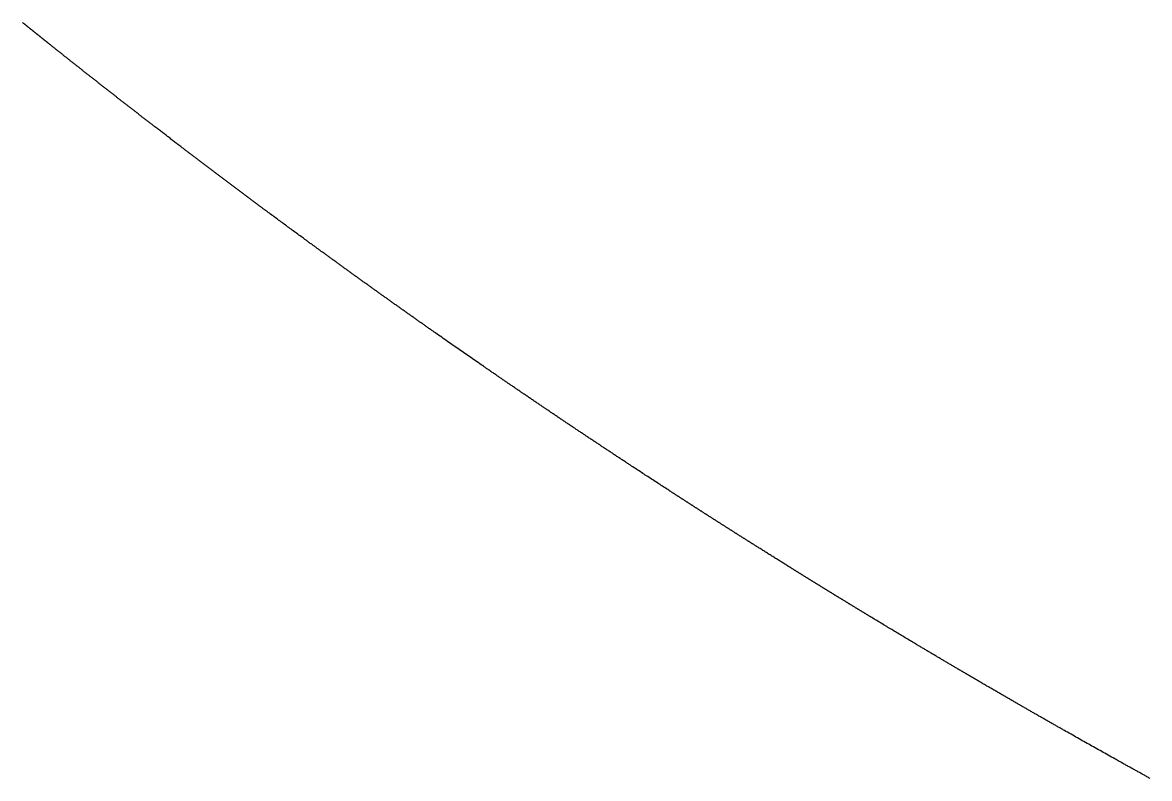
# Model space of a CAD drawing. Header units: millimetres. Extents: x 0 to 2438, y 0 to 1219.
# Drawn here: x 770.296 to 774.539, y 79.388 to 82.234 of the extents above; entities that cross this region are included whole.
import ezdxf

# ---------------------------------------------------------------- set-up
doc = ezdxf.new("R2010")
doc.units = ezdxf.units.MM
doc.layers.add('CUT', color=7, linetype='Continuous')

msp = doc.modelspace()

# ---------------------------------------------------------------- linework, layer by layer
at = {"layer": 'CUT'}
msp.add_lwpolyline([(774.5411, 79.3876), (774.5381, 79.3893), (774.535, 79.391), (774.532, 79.3926), (774.5289, 79.3943), (774.5259, 79.396), (774.5228, 79.3977), (774.5198, 79.3994), (774.5168, 79.4011), (774.5137, 79.4027), (774.5107, 79.4044), (774.5076, 79.4061), (774.5046, 79.4078), (774.5015, 79.4095), (774.4985, 79.4112), (774.4954, 79.4128), (774.4924, 79.4145), (774.4893, 79.4162), (774.4863, 79.4179), (774.4832, 79.4196), (774.4802, 79.4213), (774.4772, 79.423), (774.4741, 79.4246), (774.4711, 79.4263), (774.468, 79.428), (774.465, 79.4297), (774.462, 79.4314), (774.4589, 79.4331), (774.4559, 79.4348), (774.4528, 79.4365), (774.4498, 79.4382), (774.4468, 79.4398), (774.4438, 79.4415), (774.4407, 79.4432), (774.4376, 79.4449), (774.4344, 79.4467), (774.4313, 79.4485), (774.4283, 79.4501), (774.4255, 79.4517), (774.4229, 79.4531), (774.4203, 79.4545), (774.4173, 79.4563), (774.4133, 79.4585), (774.4082, 79.4613), (774.4021, 79.4647), (774.3956, 79.4684), (774.389, 79.472), (774.3827, 79.4756), (774.3766, 79.479), (774.3707, 79.4823), (774.3647, 79.4856), (774.3587, 79.489), (774.3527, 79.4924), (774.3466, 79.4958), (774.3405, 79.4992), (774.3344, 79.5026), (774.3283, 79.5061), (774.3222, 79.5095), (774.3162, 79.5129), (774.3101, 79.5163), (774.3041, 79.5197), (774.298, 79.5231), (774.292, 79.5265), (774.2859, 79.5299), (774.2798, 79.5334), (774.2737, 79.5368), (774.2677, 79.5402), (774.2618, 79.5435), (774.2559, 79.5469), (774.2498, 79.5503), (774.2435, 79.5539), (774.2369, 79.5576), (774.2304, 79.5613), (774.2244, 79.5647), (774.2193, 79.5676), (774.2153, 79.5699), (774.2123, 79.5716), (774.2097, 79.573), (774.2072, 79.5745), (774.2044, 79.5761), (774.2014, 79.5778), (774.1983, 79.5796), (774.1951, 79.5813), (774.192, 79.5831), (774.189, 79.5848), (774.186, 79.5865), (774.183, 79.5882), (774.18, 79.5899), (774.177, 79.5917), (774.174, 79.5934), (774.1709, 79.5951), (774.1679, 79.5968), (774.1649, 79.5986), (774.1619, 79.6003), (774.1589, 79.602), (774.1558, 79.6037), (774.1528, 79.6054), (774.1498, 79.6072), (774.1468, 79.6089), (774.1438, 79.6106), (774.1407, 79.6123), (774.1377, 79.6141), (774.1347, 79.6158), (774.1317, 79.6175), (774.1287, 79.6192), (774.1257, 79.621), (774.1226, 79.6227), (774.1196, 79.6244), (774.1166, 79.6262), (774.1136, 79.6279), (774.1106, 79.6296), (774.1076, 79.6313), (774.1045, 79.6331), (774.1015, 79.6348), (774.0985, 79.6365), (774.0955, 79.6383), (774.0925, 79.64), (774.0895, 79.6417), (774.0864, 79.6435), (774.0834, 79.6452), (774.0804, 79.6469), (774.0774, 79.6487), (774.0744, 79.6504), (774.0714, 79.6521), (774.0684, 79.6539), (774.0653, 79.6556), (774.0623, 79.6573), (774.0593, 79.6591), (774.0563, 79.6608), (774.0533, 79.6625), (774.0503, 79.6643), (774.0473, 79.666), (774.0443, 79.6677), (774.0412, 79.6695), (774.0382, 79.6712), (774.0352, 79.6729), (774.0322, 79.6747), (774.0292, 79.6764), (774.0262, 79.6782), (774.0232, 79.6799), (774.0202, 79.6816), (774.0172, 79.6834), (774.0141, 79.6851), (774.0111, 79.6869), (774.0081, 79.6886), (774.0051, 79.6903), (774.0021, 79.6921), (773.9991, 79.6938), (773.9961, 79.6956), (773.9931, 79.6973), (773.9901, 79.699), (773.9871, 79.7008), (773.9841, 79.7025), (773.981, 79.7043), (773.978, 79.706), (773.975, 79.7078), (773.972, 79.7095), (773.969, 79.7113), (773.966, 79.713), (773.963, 79.7148), (773.96, 79.7165), (773.957, 79.7182), (773.954, 79.72), (773.951, 79.7217), (773.948, 79.7235), (773.945, 79.7252), (773.942, 79.727), (773.939, 79.7287), (773.936, 79.7305), (773.933, 79.7322), (773.9299, 79.734), (773.9269, 79.7357), (773.9239, 79.7375), (773.9209, 79.7392), (773.9179, 79.741), (773.9149, 79.7427), (773.9119, 79.7445), (773.9089, 79.7462), (773.9059, 79.748), (773.9029, 79.7497), (773.8999, 79.7515), (773.8969, 79.7533), (773.8939, 79.755), (773.8909, 79.7568), (773.8879, 79.7585), (773.8849, 79.7603), (773.8819, 79.762), (773.8789, 79.7638), (773.8759, 79.7655), (773.8729, 79.7673), (773.8699, 79.7691), (773.8669, 79.7708), (773.8639, 79.7726), (773.8609, 79.7743), (773.8579, 79.7761), (773.8549, 79.7778), (773.8519, 79.7796), (773.8489, 79.7814), (773.8459, 79.7831), (773.8429, 79.7849), (773.8399, 79.7866), (773.8369, 79.7884), (773.8339, 79.7902), (773.8309, 79.7919), (773.8279, 79.7937), (773.8249, 79.7954), (773.8219, 79.7972), (773.8189, 79.799), (773.8159, 79.8007), (773.8129, 79.8025), (773.8099, 79.8043), (773.807, 79.806), (773.804, 79.8078), (773.801, 79.8096), (773.798, 79.8113), (773.795, 79.8131), (773.792, 79.8149), (773.789, 79.8166), (773.786, 79.8184), (773.783, 79.8202), (773.78, 79.8219), (773.777, 79.8237), (773.774, 79.8255), (773.771, 79.8272), (773.768, 79.829), (773.765, 79.8308), (773.762, 79.8325), (773.759, 79.8343), (773.7561, 79.8361), (773.7531, 79.8378), (773.7501, 79.8396), (773.7471, 79.8414), (773.7441, 79.8432), (773.7411, 79.8449), (773.7381, 79.8467), (773.7351, 79.8485), (773.7321, 79.8502), (773.7291, 79.852), (773.7261, 79.8538), (773.7232, 79.8556), (773.7202, 79.8573), (773.7172, 79.8591), (773.7142, 79.8609), (773.7112, 79.8627), (773.7082, 79.8644), (773.7052, 79.8662), (773.7022, 79.868), (773.6992, 79.8698), (773.6963, 79.8716), (773.6933, 79.8733), (773.6903, 79.8751), (773.6873, 79.8769), (773.6843, 79.8787), (773.6813, 79.8805), (773.6783, 79.8822), (773.6754, 79.884), (773.6724, 79.8858), (773.6694, 79.8875), (773.6664, 79.8893), (773.6633, 79.8912), (773.6603, 79.893), (773.6573, 79.8948), (773.6544, 79.8965), (773.6517, 79.8981), (773.649, 79.8997), (773.646, 79.9015), (773.6425, 79.9036), (773.6384, 79.9061), (773.6337, 79.9089), (773.6288, 79.9118), (773.6239, 79.9147), (773.6191, 79.9176), (773.6144, 79.9204), (773.6099, 79.9231), (773.6053, 79.9259), (773.6007, 79.9287), (773.596, 79.9314), (773.5914, 79.9342), (773.5867, 79.9371), (773.582, 79.9399), (773.5774, 79.9426), (773.5727, 79.9454), (773.5681, 79.9482), (773.5635, 79.951), (773.5588, 79.9538), (773.5542, 79.9566), (773.5495, 79.9594), (773.5448, 79.9622), (773.5402, 79.9651), (773.5355, 79.9679), (773.5309, 79.9706), (773.5264, 79.9733), (773.5219, 79.9761), (773.5173, 79.9789), (773.5124, 79.9818), (773.5072, 79.985), (773.5022, 79.988), (773.4976, 79.9908), (773.4938, 79.9931), (773.4913, 79.9946), (773.4896, 79.9957), (773.4883, 79.9964), (773.4872, 79.9971), (773.4858, 79.998), (773.4841, 79.999), (773.4823, 80.0001), (773.4805, 80.0011), (773.4788, 80.0022), (773.4771, 80.0032), (773.4755, 80.0042), (773.4739, 80.0052), (773.4722, 80.0062), (773.4706, 80.0072), (773.4689, 80.0082), (773.4672, 80.0092), (773.4655, 80.0102), (773.4639, 80.0112), (773.4622, 80.0122), (773.4606, 80.0133), (773.4589, 80.0143), (773.4572, 80.0153), (773.4556, 80.0163), (773.4539, 80.0173), (773.4522, 80.0183), (773.4506, 80.0193), (773.4489, 80.0203), (773.4473, 80.0213), (773.4456, 80.0224), (773.4439, 80.0234), (773.4423, 80.0244), (773.4406, 80.0254), (773.4389, 80.0264), (773.4373, 80.0274), (773.4356, 80.0284), (773.434, 80.0294), (773.4323, 80.0305), (773.4306, 80.0315), (773.429, 80.0325), (773.4273, 80.0335), (773.4256, 80.0345), (773.424, 80.0355), (773.4223, 80.0365), (773.4207, 80.0375), (773.419, 80.0386), (773.4173, 80.0396), (773.4157, 80.0406), (773.414, 80.0416), (773.4124, 80.0426), (773.4107, 80.0436), (773.409, 80.0446), (773.4074, 80.0456), (773.4057, 80.0467), (773.4041, 80.0477), (773.4024, 80.0487), (773.4007, 80.0497), (773.3991, 80.0507), (773.3974, 80.0517), (773.3958, 80.0527), (773.3941, 80.0538), (773.3924, 80.0548), (773.3908, 80.0558), (773.3891, 80.0568), (773.3874, 80.0578), (773.3858, 80.0588), (773.3841, 80.0599), (773.3825, 80.0609), (773.3808, 80.0619), (773.3792, 80.0629), (773.3775, 80.0639), (773.3758, 80.0649), (773.3742, 80.0659), (773.3725, 80.067), (773.3709, 80.068), (773.3692, 80.069), (773.3675, 80.07), (773.3659, 80.071), (773.3642, 80.072), (773.3626, 80.0731), (773.3609, 80.0741), (773.3592, 80.0751), (773.3576, 80.0761), (773.3559, 80.0771), (773.3543, 80.0781), (773.3526, 80.0792), (773.3509, 80.0802), (773.3493, 80.0812), (773.3476, 80.0822), (773.346, 80.0832), (773.3443, 80.0843), (773.3427, 80.0853), (773.341, 80.0863), (773.3393, 80.0873), (773.3377, 80.0883), (773.336, 80.0893), (773.3344, 80.0904), (773.3327, 80.0914), (773.331, 80.0924), (773.3294, 80.0934), (773.3277, 80.0944), (773.3261, 80.0955), (773.3244, 80.0965), (773.3228, 80.0975), (773.3211, 80.0985), (773.3194, 80.0995), (773.3178, 80.1006), (773.3161, 80.1016), (773.3145, 80.1026), (773.3128, 80.1036), (773.3111, 80.1046), (773.3095, 80.1057), (773.3078, 80.1067), (773.3062, 80.1077), (773.3045, 80.1087), (773.3029, 80.1097), (773.3012, 80.1108), (773.2996, 80.1118), (773.2979, 80.1128), (773.2963, 80.1138), (773.2946, 80.1148), (773.2929, 80.1159), (773.2913, 80.1169), (773.2896, 80.1179), (773.288, 80.1189), (773.2863, 80.12), (773.2847, 80.121), (773.283, 80.122), (773.2813, 80.123), (773.2797, 80.124), (773.278, 80.1251), (773.2764, 80.1261), (773.2747, 80.1271), (773.2731, 80.1281), (773.2714, 80.1292), (773.2698, 80.1302), (773.2681, 80.1312), (773.2664, 80.1322), (773.2648, 80.1332), (773.2631, 80.1343), (773.2615, 80.1353), (773.2598, 80.1363), (773.2582, 80.1373), (773.2565, 80.1384), (773.2549, 80.1394), (773.2532, 80.1404), (773.2516, 80.1414), (773.2499, 80.1425), (773.2482, 80.1435), (773.2466, 80.1445), (773.2449, 80.1455), (773.2433, 80.1466), (773.2416, 80.1476), (773.24, 80.1486), (773.2383, 80.1496), (773.2367, 80.1507), (773.235, 80.1517), (773.2334, 80.1527), (773.2317, 80.1537), (773.2301, 80.1548), (773.2284, 80.1558), (773.2267, 80.1568), (773.2251, 80.1578), (773.2234, 80.1589), (773.2218, 80.1599), (773.2201, 80.1609), (773.2185, 80.1619), (773.2168, 80.163), (773.2152, 80.164), (773.2135, 80.165), (773.2119, 80.166), (773.2102, 80.1671), (773.2086, 80.1681), (773.2069, 80.1691), (773.2053, 80.1702), (773.2036, 80.1712), (773.202, 80.1722), (773.2003, 80.1732), (773.1986, 80.1743), (773.197, 80.1753), (773.1953, 80.1763), (773.1937, 80.1773), (773.1921, 80.1783), (773.1904, 80.1794), (773.1887, 80.1804), (773.187, 80.1815), (773.1853, 80.1826), (773.1836, 80.1836), (773.1821, 80.1845), (773.1808, 80.1854), (773.1794, 80.1863), (773.1777, 80.1873), (773.1755, 80.1887), (773.1726, 80.1905), (773.1692, 80.1926), (773.1656, 80.1949), (773.1618, 80.1972), (773.1583, 80.1994), (773.1549, 80.2016), (773.1515, 80.2036), (773.1482, 80.2057), (773.1448, 80.2078), (773.1414, 80.21), (773.1379, 80.2121), (773.1345, 80.2143), (773.1311, 80.2164), (773.1277, 80.2186), (773.1242, 80.2207), (773.1208, 80.2228), (773.1174, 80.225), (773.114, 80.2271), (773.1106, 80.2292), (773.1072, 80.2314), (773.1037, 80.2335), (773.1003, 80.2357), (773.0969, 80.2378), (773.0935, 80.24), (773.0902, 80.242), (773.0868, 80.2441), (773.0834, 80.2463), (773.0799, 80.2485), (773.0762, 80.2508), (773.0725, 80.2531), (773.0691, 80.2553), (773.0662, 80.2571), (773.064, 80.2585), (773.0622, 80.2597), (773.0607, 80.2606), (773.0592, 80.2615), (773.0575, 80.2626), (773.0558, 80.2637), (773.054, 80.2648), (773.0521, 80.266), (773.0503, 80.2671), (773.0486, 80.2682), (773.0468, 80.2693), (773.0451, 80.2704), (773.0433, 80.2715), (773.0415, 80.2727), (773.0398, 80.2738), (773.038, 80.2749), (773.0362, 80.276), (773.0345, 80.2771), (773.0327, 80.2782), (773.031, 80.2793), (773.0292, 80.2804), (773.0274, 80.2816), (773.0257, 80.2827), (773.0239, 80.2838), (773.0222, 80.2849), (773.0204, 80.286), (773.0186, 80.2871), (773.0169, 80.2882), (773.0151, 80.2894), (773.0133, 80.2905), (773.0116, 80.2916), (773.0098, 80.2927), (773.0081, 80.2938), (773.0063, 80.2949), (773.0045, 80.296), (773.0028, 80.2972), (773.001, 80.2983), (772.9993, 80.2994), (772.9975, 80.3005), (772.9957, 80.3016), (772.994, 80.3027), (772.9922, 80.3038), (772.9904, 80.305), (772.9887, 80.3061), (772.9869, 80.3072), (772.9852, 80.3083), (772.9834, 80.3094), (772.9816, 80.3105), (772.9799, 80.3117), (772.9781, 80.3128), (772.9764, 80.3139), (772.9746, 80.315), (772.9728, 80.3161), (772.9711, 80.3172), (772.9693, 80.3184), (772.9676, 80.3195), (772.9658, 80.3206), (772.964, 80.3217), (772.9623, 80.3228), (772.9605, 80.3239), (772.9588, 80.3251), (772.957, 80.3262), (772.9553, 80.3273), (772.9535, 80.3284), (772.9517, 80.3295), (772.95, 80.3306), (772.9482, 80.3318), (772.9465, 80.3329), (772.9447, 80.334), (772.9429, 80.3351), (772.9412, 80.3362), (772.9394, 80.3374), (772.9377, 80.3385), (772.9359, 80.3396), (772.9342, 80.3407), (772.9324, 80.3418), (772.9306, 80.343), (772.9289, 80.3441), (772.9271, 80.3452), (772.9254, 80.3463), (772.9236, 80.3474), (772.9218, 80.3486), (772.9201, 80.3497), (772.9183, 80.3508), (772.9166, 80.3519), (772.9148, 80.353), (772.913, 80.3542), (772.9113, 80.3553), (772.9095, 80.3564), (772.9078, 80.3575), (772.906, 80.3586), (772.9043, 80.3598), (772.9025, 80.3609), (772.9008, 80.362), (772.899, 80.3631), (772.8972, 80.3642), (772.8955, 80.3654), (772.8937, 80.3665), (772.892, 80.3676), (772.8902, 80.3687), (772.8885, 80.3699), (772.8867, 80.371), (772.885, 80.3721), (772.8832, 80.3732), (772.8814, 80.3744), (772.8797, 80.3755), (772.8779, 80.3766), (772.8762, 80.3777), (772.8744, 80.3788), (772.8727, 80.38), (772.8709, 80.3811), (772.8691, 80.3822), (772.8674, 80.3833), (772.8656, 80.3845), (772.8639, 80.3856), (772.8621, 80.3867), (772.8604, 80.3878), (772.8586, 80.389), (772.8569, 80.3901), (772.8551, 80.3912), (772.8534, 80.3923), (772.8516, 80.3935), (772.8499, 80.3946), (772.8481, 80.3957), (772.8463, 80.3968), (772.8446, 80.398), (772.8428, 80.3991), (772.8411, 80.4002), (772.8393, 80.4013), (772.8376, 80.4025), (772.8358, 80.4036), (772.8341, 80.4047), (772.8323, 80.4059), (772.8306, 80.407), (772.8288, 80.4081), (772.8271, 80.4092), (772.8253, 80.4104), (772.8236, 80.4115), (772.8218, 80.4126), (772.82, 80.4137), (772.8183, 80.4149), (772.8165, 80.416), (772.8148, 80.4171), (772.813, 80.4183), (772.8113, 80.4194), (772.8095, 80.4205), (772.8078, 80.4216), (772.806, 80.4228), (772.8043, 80.4239), (772.8025, 80.425), (772.8008, 80.4261), (772.799, 80.4273), (772.7973, 80.4284), (772.7955, 80.4295), (772.7938, 80.4307), (772.792, 80.4318), (772.7903, 80.4329), (772.7885, 80.4341), (772.7868, 80.4352), (772.785, 80.4363), (772.7833, 80.4374), (772.7815, 80.4386), (772.7798, 80.4397), (772.778, 80.4408), (772.7763, 80.442), (772.7745, 80.4431), (772.7727, 80.4442), (772.771, 80.4454), (772.7692, 80.4465), (772.7675, 80.4476), (772.7657, 80.4488), (772.764, 80.4499), (772.7622, 80.451), (772.7605, 80.4521), (772.7588, 80.4533), (772.757, 80.4544), (772.7552, 80.4555), (772.7535, 80.4567), (772.7517, 80.4578), (772.75, 80.4589), (772.7483, 80.46), (772.7466, 80.4612), (772.7448, 80.4623), (772.743, 80.4635), (772.7411, 80.4647), (772.7393, 80.4659), (772.7375, 80.467), (772.736, 80.468), (772.7347, 80.4688), (772.7334, 80.4697), (772.7316, 80.4708), (772.729, 80.4725), (772.7252, 80.475), (772.7206, 80.478), (772.7155, 80.4813), (772.7104, 80.4846), (772.7055, 80.4878), (772.7008, 80.4909), (772.6963, 80.4938), (772.6917, 80.4968), (772.6871, 80.4997), (772.6825, 80.5028), (772.6778, 80.5058), (772.6731, 80.5089), (772.6684, 80.5119), (772.6638, 80.515), (772.6591, 80.518), (772.6545, 80.521), (772.6499, 80.5241), (772.6452, 80.5271), (772.6406, 80.5301), (772.6359, 80.5332), (772.6312, 80.5362), (772.6266, 80.5393), (772.6219, 80.5423), (772.6173, 80.5453), (772.6127, 80.5483), (772.6081, 80.5513), (772.6035, 80.5544), (772.5987, 80.5575), (772.5938, 80.5608), (772.5889, 80.564), (772.5842, 80.567), (772.5801, 80.5697), (772.5767, 80.572), (772.5738, 80.5739), (772.5711, 80.5756), (772.5685, 80.5774), (772.5658, 80.5792), (772.5629, 80.5811), (772.5599, 80.583), (772.5569, 80.585), (772.554, 80.5869), (772.5511, 80.5888), (772.5482, 80.5907), (772.5453, 80.5926), (772.5424, 80.5945), (772.5395, 80.5965), (772.5366, 80.5984), (772.5337, 80.6003), (772.5308, 80.6022), (772.5279, 80.6041), (772.525, 80.606), (772.5221, 80.6079), (772.5193, 80.6098), (772.5164, 80.6118), (772.5135, 80.6137), (772.5106, 80.6156), (772.5077, 80.6175), (772.5048, 80.6194), (772.5019, 80.6213), (772.499, 80.6233), (772.4961, 80.6252), (772.4932, 80.6271), (772.4903, 80.629), (772.4874, 80.6309), (772.4845, 80.6328), (772.4816, 80.6348), (772.4787, 80.6367), (772.4758, 80.6386), (772.4729, 80.6405), (772.47, 80.6424), (772.4671, 80.6444), (772.4642, 80.6463), (772.4614, 80.6482), (772.4585, 80.6501), (772.4556, 80.652), (772.4527, 80.654), (772.4498, 80.6559), (772.4469, 80.6578), (772.444, 80.6597), (772.4411, 80.6616), (772.4382, 80.6636), (772.4353, 80.6655), (772.4325, 80.6674), (772.4296, 80.6693), (772.4267, 80.6713), (772.4238, 80.6732), (772.4209, 80.6751), (772.418, 80.677), (772.4151, 80.679), (772.4122, 80.6809), (772.4093, 80.6828), (772.4065, 80.6848), (772.4036, 80.6867), (772.4007, 80.6886), (772.3978, 80.6905), (772.3949, 80.6925), (772.392, 80.6944), (772.3891, 80.6963), (772.3862, 80.6983), (772.3834, 80.7002), (772.3805, 80.7021), (772.3776, 80.704), (772.3747, 80.706), (772.3718, 80.7079), (772.3689, 80.7098), (772.3661, 80.7118), (772.3632, 80.7137), (772.3603, 80.7156), (772.3574, 80.7176), (772.3545, 80.7195), (772.3516, 80.7214), (772.3487, 80.7234), (772.3459, 80.7253), (772.343, 80.7272), (772.3401, 80.7292), (772.3372, 80.7311), (772.3343, 80.733), (772.3315, 80.735), (772.3286, 80.7369), (772.3257, 80.7389), (772.3228, 80.7408), (772.3199, 80.7427), (772.317, 80.7447), (772.3142, 80.7466), (772.3113, 80.7485), (772.3084, 80.7505), (772.3055, 80.7524), (772.3026, 80.7544), (772.2998, 80.7563), (772.2969, 80.7582), (772.294, 80.7602), (772.2911, 80.7621), (772.2883, 80.7641), (772.2854, 80.766), (772.2825, 80.7679), (772.2796, 80.7699), (772.2767, 80.7718), (772.2739, 80.7738), (772.271, 80.7757), (772.2681, 80.7777), (772.2652, 80.7796), (772.2624, 80.7815), (772.2595, 80.7835), (772.2566, 80.7854), (772.2537, 80.7874), (772.2509, 80.7893), (772.248, 80.7913), (772.2451, 80.7932), (772.2422, 80.7952), (772.2394, 80.7971), (772.2365, 80.7991), (772.2336, 80.801), (772.2307, 80.803), (772.2279, 80.8049), (772.225, 80.8069), (772.2221, 80.8088), (772.2192, 80.8108), (772.2164, 80.8127), (772.2135, 80.8147), (772.2106, 80.8166), (772.2078, 80.8186), (772.2049, 80.8205), (772.202, 80.8225), (772.1991, 80.8244), (772.1963, 80.8264), (772.1934, 80.8283), (772.1905, 80.8303), (772.1877, 80.8322), (772.1848, 80.8342), (772.1819, 80.8361), (772.179, 80.8381), (772.1762, 80.84), (772.1733, 80.842), (772.1704, 80.8439), (772.1676, 80.8459), (772.1647, 80.8479), (772.1618, 80.8498), (772.159, 80.8518), (772.1561, 80.8537), (772.1532, 80.8557), (772.1504, 80.8576), (772.1475, 80.8596), (772.1446, 80.8616), (772.1418, 80.8635), (772.1389, 80.8655), (772.136, 80.8674), (772.1332, 80.8694), (772.1303, 80.8714), (772.1274, 80.8733), (772.1246, 80.8753), (772.1217, 80.8772), (772.1188, 80.8792), (772.116, 80.8812), (772.1131, 80.8831), (772.1102, 80.8851), (772.1074, 80.887), (772.1045, 80.889), (772.1017, 80.891), (772.0988, 80.8929), (772.0959, 80.8949), (772.0931, 80.8969), (772.0902, 80.8988), (772.0873, 80.9008), (772.0845, 80.9028), (772.0816, 80.9047), (772.0788, 80.9067), (772.0759, 80.9087), (772.073, 80.9106), (772.0702, 80.9126), (772.0673, 80.9146), (772.0644, 80.9165), (772.0616, 80.9185), (772.0588, 80.9204), (772.0559, 80.9224), (772.0531, 80.9244), (772.0502, 80.9264), (772.0472, 80.9284), (772.0442, 80.9305), (772.0414, 80.9324), (772.0387, 80.9342), (772.0363, 80.9359), (772.0338, 80.9376), (772.031, 80.9396), (772.0273, 80.9421), (772.0226, 80.9454), (772.0171, 80.9491), (772.0113, 80.9532), (772.0053, 80.9573), (771.9996, 80.9612), (771.9941, 80.965), (771.9888, 80.9688), (771.9834, 80.9725), (771.978, 80.9762), (771.9725, 80.98), (771.967, 80.9838), (771.9615, 80.9877), (771.956, 80.9915), (771.9505, 80.9953), (771.9451, 80.9991), (771.9396, 81.0029), (771.9341, 81.0067), (771.9287, 81.0105), (771.9232, 81.0143), (771.9177, 81.0181), (771.9122, 81.022), (771.9067, 81.0258), (771.9013, 81.0296), (771.8958, 81.0334), (771.8905, 81.0371), (771.8852, 81.0409), (771.8797, 81.0447), (771.874, 81.0487), (771.868, 81.0528), (771.8622, 81.0569), (771.8567, 81.0607), (771.8521, 81.064), (771.8487, 81.0664), (771.846, 81.0683), (771.8438, 81.0698), (771.8417, 81.0713), (771.8393, 81.073), (771.8367, 81.0748), (771.834, 81.0767), (771.8312, 81.0786), (771.8285, 81.0805), (771.8259, 81.0824), (771.8233, 81.0842), (771.8208, 81.086), (771.8182, 81.0878), (771.8156, 81.0897), (771.8129, 81.0915), (771.8103, 81.0933), (771.8077, 81.0952), (771.8051, 81.097), (771.8025, 81.0989), (771.7998, 81.1007), (771.7972, 81.1025), (771.7946, 81.1044), (771.792, 81.1062), (771.7894, 81.1081), (771.7868, 81.1099), (771.7842, 81.1117), (771.7816, 81.1136), (771.779, 81.1154), (771.7764, 81.1173), (771.7737, 81.1191), (771.7711, 81.121), (771.7685, 81.1228), (771.7659, 81.1246), (771.7633, 81.1265), (771.7607, 81.1283), (771.7581, 81.1302), (771.7555, 81.132), (771.7529, 81.1339), (771.7503, 81.1357), (771.7476, 81.1376), (771.745, 81.1394), (771.7424, 81.1412), (771.7398, 81.1431), (771.7372, 81.1449), (771.7346, 81.1468), (771.732, 81.1486), (771.7294, 81.1505), (771.7268, 81.1523), (771.7242, 81.1542), (771.7216, 81.156), (771.719, 81.1579), (771.7164, 81.1597), (771.7138, 81.1616), (771.7111, 81.1634), (771.7085, 81.1653), (771.7059, 81.1671), (771.7033, 81.169), (771.7007, 81.1708), (771.6981, 81.1727), (771.6955, 81.1745), (771.6929, 81.1764), (771.6903, 81.1782), (771.6877, 81.1801), (771.6851, 81.1819), (771.6825, 81.1838), (771.6799, 81.1856), (771.6773, 81.1875), (771.6747, 81.1893), (771.6721, 81.1912), (771.6695, 81.193), (771.6669, 81.1949), (771.6643, 81.1968), (771.6617, 81.1986), (771.6591, 81.2005), (771.6565, 81.2023), (771.6539, 81.2042), (771.6513, 81.206), (771.6487, 81.2079), (771.6461, 81.2097), (771.6435, 81.2116), (771.6409, 81.2135), (771.6383, 81.2153), (771.6357, 81.2172), (771.6331, 81.219), (771.6305, 81.2209), (771.6279, 81.2227), (771.6253, 81.2246), (771.6227, 81.2265), (771.6201, 81.2283), (771.6175, 81.2302), (771.6149, 81.232), (771.6123, 81.2339), (771.6097, 81.2358), (771.6071, 81.2376), (771.6045, 81.2395), (771.6019, 81.2413), (771.5993, 81.2432), (771.5967, 81.2451), (771.5941, 81.2469), (771.5915, 81.2488), (771.5889, 81.2507), (771.5863, 81.2525), (771.5837, 81.2544), (771.5811, 81.2562), (771.5785, 81.2581), (771.5759, 81.26), (771.5733, 81.2618), (771.5707, 81.2637), (771.5681, 81.2656), (771.5656, 81.2674), (771.563, 81.2693), (771.5604, 81.2712), (771.5578, 81.273), (771.5552, 81.2749), (771.5526, 81.2768), (771.55, 81.2786), (771.5474, 81.2805), (771.5448, 81.2824), (771.5422, 81.2842), (771.5396, 81.2861), (771.537, 81.288), (771.5344, 81.2898), (771.5318, 81.2917), (771.5292, 81.2936), (771.5267, 81.2954), (771.5241, 81.2973), (771.5215, 81.2992), (771.5189, 81.3011), (771.5163, 81.3029), (771.5137, 81.3048), (771.5111, 81.3067), (771.5085, 81.3085), (771.5059, 81.3104), (771.5033, 81.3123), (771.5008, 81.3142), (771.4982, 81.316), (771.4956, 81.3179), (771.493, 81.3198), (771.4904, 81.3217), (771.4878, 81.3235), (771.4852, 81.3254), (771.4826, 81.3273), (771.48, 81.3291), (771.4775, 81.331), (771.4749, 81.3329), (771.4723, 81.3348), (771.4697, 81.3366), (771.4671, 81.3385), (771.4645, 81.3404), (771.4619, 81.3423), (771.4594, 81.3442), (771.4568, 81.346), (771.4542, 81.3479), (771.4516, 81.3498), (771.449, 81.3517), (771.4464, 81.3535), (771.4438, 81.3554), (771.4413, 81.3573), (771.4387, 81.3592), (771.4361, 81.3611), (771.4335, 81.3629), (771.4309, 81.3648), (771.4283, 81.3667), (771.4257, 81.3686), (771.4232, 81.3705), (771.4206, 81.3723), (771.418, 81.3742), (771.4154, 81.3761), (771.4128, 81.378), (771.4103, 81.3799), (771.4077, 81.3818), (771.4051, 81.3836), (771.4025, 81.3855), (771.3999, 81.3874), (771.3974, 81.3893), (771.3948, 81.3912), (771.3922, 81.3931), (771.3896, 81.3949), (771.387, 81.3968), (771.3844, 81.3987), (771.3819, 81.4006), (771.3793, 81.4024), (771.3767, 81.4043), (771.3741, 81.4062), (771.3715, 81.4082), (771.3688, 81.4101), (771.3663, 81.412), (771.3638, 81.4138), (771.3615, 81.4155), (771.3592, 81.4172), (771.3566, 81.4191), (771.3535, 81.4213), (771.3498, 81.4241), (771.3455, 81.4272), (771.341, 81.4305), (771.3365, 81.4338), (771.3321, 81.4371), (771.3278, 81.4402), (771.3236, 81.4433), (771.3194, 81.4463), (771.3152, 81.4494), (771.311, 81.4526), (771.3067, 81.4557), (771.3024, 81.4589), (771.2982, 81.462), (771.2939, 81.4651), (771.2897, 81.4683), (771.2854, 81.4714), (771.2812, 81.4745), (771.2769, 81.4776), (771.2727, 81.4808), (771.2684, 81.4839), (771.2641, 81.4871), (771.2599, 81.4902), (771.2556, 81.4934), (771.2514, 81.4965), (771.2473, 81.4995), (771.2431, 81.5026), (771.2389, 81.5057), (771.2344, 81.509), (771.2298, 81.5125), (771.2251, 81.5159), (771.2209, 81.519), (771.2175, 81.5216), (771.215, 81.5234), (771.2133, 81.5247), (771.212, 81.5257), (771.2108, 81.5266), (771.2093, 81.5277), (771.2076, 81.5289), (771.2059, 81.5302), (771.2041, 81.5315), (771.2023, 81.5328), (771.2007, 81.5341), (771.199, 81.5353), (771.1974, 81.5365), (771.1957, 81.5378), (771.194, 81.539), (771.1924, 81.5402), (771.1907, 81.5415), (771.189, 81.5427), (771.1873, 81.544), (771.1856, 81.5452), (771.184, 81.5465), (771.1823, 81.5477), (771.1806, 81.549), (771.179, 81.5502), (771.1773, 81.5515), (771.1756, 81.5527), (771.1739, 81.5539), (771.1723, 81.5552), (771.1706, 81.5564), (771.1689, 81.5577), (771.1672, 81.5589), (771.1656, 81.5602), (771.1639, 81.5614), (771.1622, 81.5627), (771.1606, 81.5639), (771.1589, 81.5652), (771.1572, 81.5664), (771.1555, 81.5676), (771.1539, 81.5689), (771.1522, 81.5701), (771.1505, 81.5714), (771.1489, 81.5726), (771.1472, 81.5739), (771.1455, 81.5751), (771.1438, 81.5764), (771.1422, 81.5776), (771.1405, 81.5789), (771.1388, 81.5801), (771.1372, 81.5814), (771.1355, 81.5826), (771.1338, 81.5839), (771.1321, 81.5851), (771.1305, 81.5864), (771.1288, 81.5876), (771.1271, 81.5889), (771.1255, 81.5901), (771.1238, 81.5914), (771.1221, 81.5926), (771.1204, 81.5938), (771.1188, 81.5951), (771.1171, 81.5963), (771.1154, 81.5976), (771.1138, 81.5988), (771.1121, 81.6001), (771.1104, 81.6013), (771.1088, 81.6026), (771.1071, 81.6038), (771.1054, 81.6051), (771.1037, 81.6063), (771.1021, 81.6076), (771.1004, 81.6088), (771.0987, 81.6101), (771.0971, 81.6113), (771.0954, 81.6126), (771.0937, 81.6138), (771.0921, 81.6151), (771.0904, 81.6163), (771.0887, 81.6176), (771.0871, 81.6189), (771.0854, 81.6201), (771.0837, 81.6214), (771.082, 81.6226), (771.0804, 81.6239), (771.0787, 81.6251), (771.077, 81.6264), (771.0754, 81.6276), (771.0737, 81.6289), (771.072, 81.6301), (771.0704, 81.6314), (771.0687, 81.6326), (771.067, 81.6339), (771.0654, 81.6351), (771.0637, 81.6364), (771.062, 81.6376), (771.0604, 81.6389), (771.0587, 81.6401), (771.057, 81.6414), (771.0554, 81.6426), (771.0537, 81.6439), (771.052, 81.6452), (771.0504, 81.6464), (771.0487, 81.6477), (771.047, 81.6489), (771.0454, 81.6502), (771.0437, 81.6514), (771.042, 81.6527), (771.0404, 81.6539), (771.0387, 81.6552), (771.037, 81.6564), (771.0354, 81.6577), (771.0337, 81.659), (771.032, 81.6602), (771.0304, 81.6615), (771.0287, 81.6627), (771.027, 81.664), (771.0254, 81.6652), (771.0237, 81.6665), (771.022, 81.6677), (771.0204, 81.669), (771.0187, 81.6703), (771.0171, 81.6715), (771.0154, 81.6728), (771.0137, 81.674), (771.0121, 81.6753), (771.0104, 81.6765), (771.0087, 81.6778), (771.0071, 81.6791), (771.0054, 81.6803), (771.0037, 81.6816), (771.0021, 81.6828), (771.0004, 81.6841), (770.9987, 81.6853), (770.9971, 81.6866), (770.9954, 81.6879), (770.9938, 81.6891), (770.9921, 81.6904), (770.9904, 81.6916), (770.9888, 81.6929), (770.9871, 81.6941), (770.9854, 81.6954), (770.9838, 81.6967), (770.9821, 81.6979), (770.9805, 81.6992), (770.9788, 81.7004), (770.9771, 81.7017), (770.9755, 81.703), (770.9738, 81.7042), (770.9721, 81.7055), (770.9705, 81.7067), (770.9688, 81.708), (770.9672, 81.7093), (770.9655, 81.7105), (770.9638, 81.7118), (770.9622, 81.713), (770.9605, 81.7143), (770.9588, 81.7156), (770.9572, 81.7168), (770.9555, 81.7181), (770.9539, 81.7193), (770.9522, 81.7206), (770.9505, 81.7219), (770.9489, 81.7231), (770.9472, 81.7244), (770.9456, 81.7256), (770.9439, 81.7269), (770.9422, 81.7282), (770.9406, 81.7294), (770.9389, 81.7307), (770.9372, 81.732), (770.9356, 81.7332), (770.9339, 81.7345), (770.9323, 81.7357), (770.9306, 81.737), (770.9289, 81.7383), (770.9273, 81.7395), (770.9256, 81.7408), (770.924, 81.7421), (770.9223, 81.7433), (770.9206, 81.7446), (770.919, 81.7458), (770.9173, 81.7471), (770.9157, 81.7484), (770.914, 81.7496), (770.9124, 81.7509), (770.9107, 81.7522), (770.909, 81.7535), (770.9072, 81.7548), (770.9056, 81.7561), (770.9041, 81.7572), (770.9027, 81.7583), (770.9013, 81.7593), (770.8996, 81.7606), (770.8974, 81.7623), (770.8946, 81.7644), (770.8913, 81.7669), (770.8878, 81.7697), (770.8842, 81.7724), (770.8807, 81.775), (770.8774, 81.7776), (770.8741, 81.7801), (770.8709, 81.7825), (770.8676, 81.785), (770.8643, 81.7876), (770.861, 81.7901), (770.8576, 81.7927), (770.8543, 81.7952), (770.851, 81.7978), (770.8477, 81.8003), (770.8444, 81.8028), (770.8411, 81.8053), (770.8378, 81.8079), (770.8345, 81.8104), (770.8311, 81.813), (770.8278, 81.8155), (770.8245, 81.8181), (770.8212, 81.8206), (770.8179, 81.8231), (770.8147, 81.8256), (770.8114, 81.8281), (770.8081, 81.8307), (770.8047, 81.8333), (770.8011, 81.8361), (770.7975, 81.8388), (770.7942, 81.8413), (770.7914, 81.8435), (770.7893, 81.8451), (770.7876, 81.8464), (770.7862, 81.8475), (770.7848, 81.8486), (770.7833, 81.8497), (770.7817, 81.851), (770.78, 81.8523), (770.7782, 81.8537), (770.7765, 81.855), (770.7749, 81.8562), (770.7732, 81.8575), (770.7716, 81.8588), (770.77, 81.86), (770.7683, 81.8613), (770.7667, 81.8626), (770.765, 81.8639), (770.7634, 81.8651), (770.7617, 81.8664), (770.7601, 81.8677), (770.7584, 81.869), (770.7567, 81.8702), (770.7551, 81.8715), (770.7534, 81.8728), (770.7518, 81.8741), (770.7501, 81.8753), (770.7485, 81.8766), (770.7468, 81.8779), (770.7452, 81.8792), (770.7435, 81.8804), (770.7419, 81.8817), (770.7402, 81.883), (770.7386, 81.8843), (770.7369, 81.8855), (770.7353, 81.8868), (770.7336, 81.8881), (770.732, 81.8894), (770.7303, 81.8907), (770.7287, 81.8919), (770.727, 81.8932), (770.7254, 81.8945), (770.7237, 81.8958), (770.7221, 81.897), (770.7204, 81.8983), (770.7188, 81.8996), (770.7171, 81.9009), (770.7155, 81.9022), (770.7138, 81.9034), (770.7122, 81.9047), (770.7105, 81.906), (770.7089, 81.9073), (770.7072, 81.9085), (770.7056, 81.9098), (770.704, 81.9111), (770.7023, 81.9124), (770.7006, 81.9137), (770.699, 81.9149), (770.6974, 81.9162), (770.6957, 81.9175), (770.6941, 81.9188), (770.6924, 81.9201), (770.6908, 81.9213), (770.6891, 81.9226), (770.6875, 81.9239), (770.6858, 81.9252), (770.6842, 81.9265), (770.6825, 81.9277), (770.6809, 81.929), (770.6792, 81.9303), (770.6776, 81.9316), (770.6759, 81.9329), (770.6743, 81.9341), (770.6726, 81.9354), (770.671, 81.9367), (770.6694, 81.938), (770.6677, 81.9393), (770.6661, 81.9406), (770.6644, 81.9418), (770.6628, 81.9431), (770.6611, 81.9444), (770.6595, 81.9457), (770.6578, 81.947), (770.6562, 81.9482), (770.6545, 81.9495), (770.6529, 81.9508), (770.6512, 81.9521), (770.6496, 81.9534), (770.648, 81.9547), (770.6463, 81.9559), (770.6447, 81.9572), (770.643, 81.9585), (770.6414, 81.9598), (770.6397, 81.9611), (770.6381, 81.9624), (770.6364, 81.9636), (770.6348, 81.9649), (770.6331, 81.9662), (770.6315, 81.9675), (770.6299, 81.9688), (770.6282, 81.9701), (770.6266, 81.9714), (770.6249, 81.9726), (770.6233, 81.9739), (770.6216, 81.9752), (770.62, 81.9765), (770.6184, 81.9778), (770.6167, 81.9791), (770.6151, 81.9803), (770.6134, 81.9816), (770.6118, 81.9829), (770.6101, 81.9842), (770.6085, 81.9855), (770.6068, 81.9868), (770.6052, 81.9881), (770.6036, 81.9893), (770.6019, 81.9906), (770.6003, 81.9919), (770.5986, 81.9932), (770.597, 81.9945), (770.5953, 81.9958), (770.5937, 81.9971), (770.5921, 81.9984), (770.5904, 81.9996), (770.5888, 82.0009), (770.5871, 82.0022), (770.5855, 82.0035), (770.5839, 82.0048), (770.5822, 82.0061), (770.5806, 82.0074), (770.5789, 82.0087), (770.5773, 82.0099), (770.5756, 82.0112), (770.574, 82.0125), (770.5724, 82.0138), (770.5707, 82.0151), (770.5691, 82.0164), (770.5674, 82.0177), (770.5658, 82.019), (770.5642, 82.0202), (770.5625, 82.0215), (770.5609, 82.0228), (770.5592, 82.0241), (770.5576, 82.0254), (770.556, 82.0267), (770.5543, 82.028), (770.5527, 82.0293), (770.551, 82.0306), (770.5494, 82.0319), (770.5478, 82.0331), (770.5461, 82.0344), (770.5445, 82.0357), (770.5428, 82.037), (770.5412, 82.0383), (770.5396, 82.0396), (770.5379, 82.0409), (770.5363, 82.0422), (770.5346, 82.0435), (770.533, 82.0448), (770.5314, 82.0461), (770.5297, 82.0473), (770.5281, 82.0486), (770.5264, 82.0499), (770.5248, 82.0512), (770.5232, 82.0525), (770.5215, 82.0538), (770.5199, 82.0551), (770.5182, 82.0564), (770.5166, 82.0577), (770.515, 82.059), (770.5133, 82.0603), (770.5117, 82.0616), (770.5101, 82.0628), (770.5084, 82.0641), (770.5068, 82.0654), (770.5051, 82.0667), (770.5035, 82.068), (770.5019, 82.0693), (770.5002, 82.0706), (770.4986, 82.0719), (770.497, 82.0732), (770.4953, 82.0745), (770.4937, 82.0758), (770.4921, 82.0771), (770.4904, 82.0784), (770.4888, 82.0797), (770.4871, 82.081), (770.4854, 82.0823), (770.4838, 82.0836), (770.4822, 82.0848), (770.4807, 82.086), (770.4792, 82.0872), (770.4776, 82.0885), (770.4757, 82.09), (770.4735, 82.0917), (770.4711, 82.0936), (770.4686, 82.0956), (770.4661, 82.0976), (770.4636, 82.0996), (770.4612, 82.1015), (770.4589, 82.1034), (770.4565, 82.1052), (770.4541, 82.1071), (770.4517, 82.109), (770.4493, 82.1109), (770.4469, 82.1128), (770.4445, 82.1147), (770.4421, 82.1166), (770.4397, 82.1185), (770.4373, 82.1204), (770.4349, 82.1223), (770.4325, 82.1242), (770.4301, 82.1262), (770.4277, 82.1281), (770.4253, 82.13), (770.4229, 82.1319), (770.4205, 82.1338), (770.4182, 82.1357), (770.4158, 82.1375), (770.4135, 82.1394), (770.4111, 82.1413), (770.4086, 82.1433), (770.4059, 82.1454), (770.4033, 82.1475), (770.4009, 82.1494), (770.399, 82.1509), (770.3977, 82.1519), (770.397, 82.1526), (770.3964, 82.153), (770.396, 82.1534), (770.3953, 82.1539), (770.3946, 82.1545), (770.3937, 82.1551), (770.3929, 82.1558), (770.3921, 82.1564), (770.3913, 82.157), (770.3906, 82.1576), (770.3899, 82.1582), (770.3891, 82.1588), (770.3883, 82.1594), (770.3876, 82.16), (770.3868, 82.1607), (770.3861, 82.1613), (770.3853, 82.1619), (770.3845, 82.1625), (770.3838, 82.1631), (770.383, 82.1637), (770.3822, 82.1643), (770.3815, 82.1649), (770.3807, 82.1655), (770.38, 82.1661), (770.3792, 82.1667), (770.3784, 82.1673), (770.3777, 82.1679), (770.3769, 82.1686), (770.3762, 82.1692), (770.3754, 82.1698), (770.3746, 82.1704), (770.3739, 82.171), (770.3731, 82.1716), (770.3724, 82.1722), (770.3716, 82.1728), (770.3708, 82.1734), (770.3701, 82.174), (770.3693, 82.1746), (770.3685, 82.1752), (770.3678, 82.1759), (770.367, 82.1765), (770.3663, 82.1771), (770.3655, 82.1777), (770.3647, 82.1783), (770.364, 82.1789), (770.3632, 82.1795), (770.3625, 82.1801), (770.3617, 82.1807), (770.3609, 82.1813), (770.3602, 82.1819), (770.3594, 82.1825), (770.3587, 82.1832), (770.3579, 82.1838), (770.3571, 82.1844), (770.3564, 82.185), (770.3556, 82.1856), (770.3549, 82.1862), (770.3541, 82.1868), (770.3533, 82.1874), (770.3526, 82.188), (770.3518, 82.1886), (770.3511, 82.1892), (770.3503, 82.1898), (770.3495, 82.1905), (770.3488, 82.1911), (770.348, 82.1917), (770.3472, 82.1923), (770.3465, 82.1929), (770.3457, 82.1935), (770.345, 82.1941), (770.3442, 82.1947), (770.3434, 82.1953), (770.3427, 82.1959), (770.3419, 82.1965), (770.3412, 82.1972), (770.3404, 82.1978), (770.3396, 82.1984), (770.3389, 82.199), (770.3381, 82.1996), (770.3374, 82.2002), (770.3366, 82.2008), (770.3358, 82.2014), (770.3351, 82.202), (770.3343, 82.2026), (770.3336, 82.2032), (770.3328, 82.2039), (770.332, 82.2045), (770.3313, 82.2051), (770.3305, 82.2057), (770.3298, 82.2063), (770.329, 82.2069), (770.3282, 82.2075), (770.3275, 82.2081), (770.3267, 82.2087), (770.326, 82.2093), (770.3252, 82.21), (770.3244, 82.2106), (770.3237, 82.2112), (770.3229, 82.2118), (770.3222, 82.2124), (770.3214, 82.213), (770.3206, 82.2136), (770.3199, 82.2142), (770.3191, 82.2148), (770.3184, 82.2154), (770.3176, 82.2161), (770.3168, 82.2167), (770.3161, 82.2173), (770.3153, 82.2179), (770.3146, 82.2185), (770.3138, 82.2191), (770.313, 82.2197), (770.3123, 82.2203), (770.3115, 82.2209), (770.3108, 82.2215), (770.31, 82.2222), (770.3092, 82.2228), (770.3085, 82.2234), (770.3077, 82.224), (770.307, 82.2246), (770.3062, 82.2252), (770.3055, 82.2258), (770.3047, 82.2264), (770.3039, 82.227), (770.3032, 82.2276), (770.3024, 82.2283), (770.3016, 82.2289), (770.3009, 82.2295), (770.3001, 82.2301), (770.2994, 82.2307), (770.2986, 82.2313), (770.2979, 82.2319), (770.2971, 82.2325), (770.2963, 82.2331), (770.2956, 82.2338)], dxfattribs=at)

doc.saveas('drawing.dxf')
